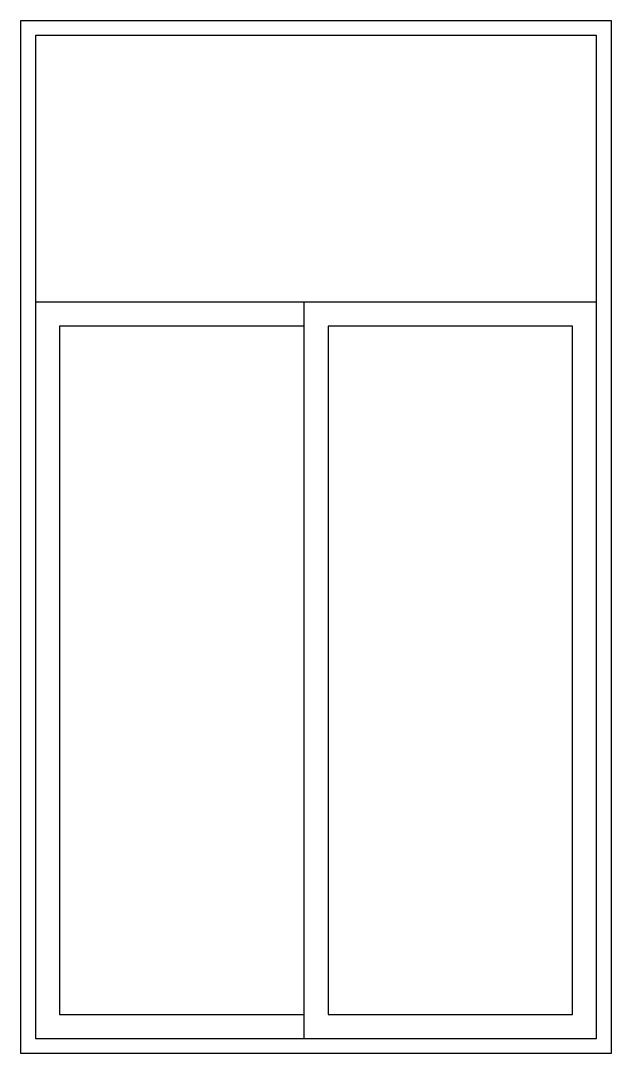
# Model space of a CAD drawing. Header units: millimetres. Extents: x 0 to 1200, y 0 to 2100.
import ezdxf

# ---------------------------------------------------------------- set-up
doc = ezdxf.new("R2010")
doc.units = ezdxf.units.MM

msp = doc.modelspace()

# ---------------------------------------------------------------- linework, layer by layer
for p, q in [((0, 2100), (1200, 2100)), ((0, 0), (0, 2100)), ((1200, 2100), (1200, 0)), ((30, 2070), (30, 30)), ((1170, 2070), (30, 2070)), ((1170, 30), (1170, 2070)), ((30, 1527.96), (1170, 1527.96)), ((575.664, 30), (575.664, 1527.96)), ((78.72, 1478.685), (78.72, 79.275)), ((575.664, 1478.685), (78.72, 1478.685)), ((624.384, 1478.685), (624.384, 79.275)), ((1121.28, 1478.685), (624.384, 1478.685)), ((1121.28, 79.275), (1121.28, 1478.685)), ((78.72, 79.275), (575.664, 79.275)), ((624.384, 79.275), (1121.28, 79.275)), ((30, 30), (1170, 30)), ((1200, 0), (0, 0))]:
    msp.add_line(p, q)

doc.saveas('drawing.dxf')
